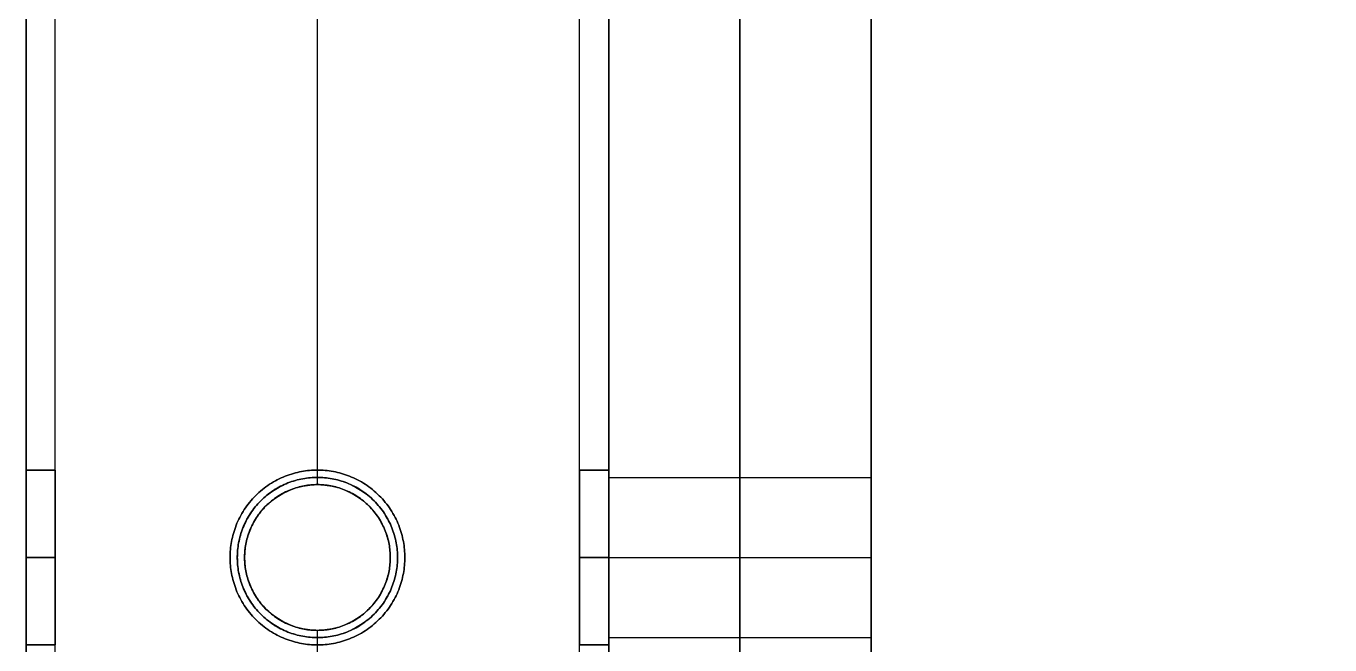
# Model space of a CAD drawing. Header units: millimetres. Extents: x -6529 to 809, y -8611 to 207.
# Drawn here: x -5956.1 to -5866.6, y -3873.4 to -3830.9 of the extents above; entities that cross this region are included whole.
import ezdxf

# ---------------------------------------------------------------- set-up
doc = ezdxf.new("R2010")
doc.units = ezdxf.units.MM
doc.header["$MEASUREMENT"] = 0
for name, color, linetype, true_color in [('gaten$11mm', 7, 'Continuous', 0xff6a35), ('platen', 7, 'Continuous', 0x007f00), ('staal', 5, 'Continuous', 0x0000ff)]:
    doc.layers.add(name, color=color, linetype=linetype, true_color=true_color)

# ---------------------------------------------------------------- blocks, each defined once
blk = doc.blocks.new('plaat base')
at = {"layer": 'platen'}
for p, q in [((1220.5, 43.5), (1220.5, 43.5, 18)), ((1215, 38), (1215, 38, 18)), ((1226, 38), (1226, 38, 18)), ((1220.5, 32.5), (1220.5, 32.5, 18)), ((58, -600), (1258, -600)), ((58, -600, 18), (1258, -600, 18)), ((1296, -1157), (1296, -1157, 18)), ((1290.5, -1162.5), (1290.5, -1162.5, 18)), ((1301.5, -1162.5), (1301.5, -1162.5, 18)), ((1296, -1168), (1296, -1168, 18))]:
    blk.add_line(p, q, dxfattribs=at)
for points in [[(1258, 58), (1108, 58), (958, 58)], [(1258, 58, 18), (1108, 58, 18), (958, 58, 18)], [(1258, 58, 9), (1108, 58, 9), (958, 58, 9)], [(1316, -1200), (1316, -1050), (1316, -900)], [(1316, -1200, 18), (1316, -1050, 18), (1316, -900, 18)], [(1316, -1200, 9), (1316, -1050, 9), (1316, -900, 9)], [(958, -1200), (1137, -1200), (1316, -1200)], [(958, -1200, 18), (1137, -1200, 18), (1316, -1200, 18)], [(958, -1200, 9), (1137, -1200, 9), (1316, -1200, 9)]]:
    blk.add_open_spline(points, degree=2, dxfattribs=at)
for points in [[(1220.5, 43.5), (1226, 43.5), (1226, 38), (1226, 32.5), (1220.5, 32.5), (1215, 32.5), (1215, 38), (1215, 43.5), (1220.5, 43.5)], [(1220.5, 43.5, 18), (1226, 43.5, 18), (1226, 38, 18), (1226, 32.5, 18), (1220.5, 32.5, 18), (1215, 32.5, 18), (1215, 38, 18), (1215, 43.5, 18), (1220.5, 43.5, 18)], [(1290.5, -1162.5), (1290.5, -1157), (1296, -1157), (1301.5, -1157), (1301.5, -1162.5), (1301.5, -1168), (1296, -1168), (1290.5, -1168), (1290.5, -1162.5)], [(1290.5, -1162.5, 18), (1290.5, -1157, 18), (1296, -1157, 18), (1301.5, -1157, 18), (1301.5, -1162.5, 18), (1301.5, -1168, 18), (1296, -1168, 18), (1290.5, -1168, 18), (1290.5, -1162.5, 18)]]:
    blk.add_rational_spline(points, [1, 0.707106781187, 1, 0.707106781187, 1, 0.707106781187, 1, 0.707106781187, 1], degree=2, knots=[-31.415927, -31.415927, -31.415927, -23.561945, -23.561945, -15.707963, -15.707963, -7.853982, -7.853982, 0, 0, 0], dxfattribs=at)
blk = doc.blocks.new('top plaat')
at = {"layer": 'platen'}
for p, q in [((1296, -1175), (1296, -1175, 18)), ((1290.5, -1180.5), (1290.5, -1180.5, 18)), ((1301.5, -1180.5), (1301.5, -1180.5, 18)), ((1296, -1186), (1296, -1186, 18))]:
    blk.add_line(p, q, dxfattribs=at)
for points in [[(1316, -1236), (1316, -927), (1316, -618), (1316, -309), (1316, 0)], [(1316, -1236, 18), (1316, -927, 18), (1316, -618, 18), (1316, -309, 18), (1316, 0, 18)], [(1316, -1236, 9), (1316, -927, 9), (1316, -618, 9), (1316, -309, 9), (1316, 0, 9)]]:
    blk.add_open_spline(points, degree=2, knots=[7292.2246, 7292.2246, 7292.2246, 7911.517745, 7911.517745, 8530.810891, 8530.810891, 8530.810891], dxfattribs=at)
for points, knots in [([(1290.5, -1180.5), (1290.5, -1175), (1296, -1175), (1301.5, -1175), (1301.5, -1180.5), (1301.5, -1186), (1296, -1186), (1290.5, -1186), (1290.5, -1180.5)], [-31.415927, -31.415927, -31.415927, -23.561945, -23.561945, -15.707963, -15.707963, -7.853982, -7.853982, 0, 0, 0]), ([(1290.5, -1180.5, 18), (1290.5, -1175, 18), (1296, -1175, 18), (1301.5, -1175, 18), (1301.5, -1180.5, 18), (1301.5, -1186, 18), (1296, -1186, 18), (1290.5, -1186, 18), (1290.5, -1180.5, 18)], [-31.415927, -31.415927, -31.415927, -23.561945, -23.561945, -15.707963, -15.707963, -7.853982, -7.853982, 0, 0, 0]), ([(1290.5, -1180.5, 9), (1290.5, -1186, 9), (1296, -1186, 9), (1301.5, -1186, 9), (1301.5, -1180.5, 9), (1301.5, -1175, 9), (1296, -1175, 9), (1290.5, -1175, 9), (1290.5, -1180.5, 9)], [0, 0, 0, 7.853982, 7.853982, 15.707963, 15.707963, 23.561945, 23.561945, 31.415927, 31.415927, 31.415927])]:
    blk.add_rational_spline(points, [1, 0.707106781187, 1, 0.707106781187, 1, 0.707106781187, 1, 0.707106781187, 1], degree=2, knots=knots, dxfattribs=at)

msp = doc.modelspace()

# ---------------------------------------------------------------- linework, layer by layer
at = {"layer": 'gaten$11mm'}
msp.add_circle((-5936.11, -3867.394), 5.5, dxfattribs=at)
at = {"layer": 'staal'}
for p, q in [((-5956.11, -3861.394, 1296), (-5954.11, -3861.394, 1296)), ((-5954.11, -3861.394, 20), (-5956.11, -3861.394, 20)), ((-5936.11, -3861.394, 1314), (-5936.11, -3861.394, 1316)), ((-5936.11, -3861.394, 1276), (-5936.11, -3861.394, 1278)), ((-5918.11, -3861.394, 1296), (-5916.11, -3861.394, 1296)), ((-5916.11, -3861.394, 20), (-5918.11, -3861.394, 20)), ((-5936.11, -3862.394, 38), (-5936.11, -3862.394, 40)), ((-5936.11, -3862.394), (-5936.11, -3862.394, 2)), ((-5956.11, -3867.394, 1290), (-5954.11, -3867.394, 1290)), ((-5956.11, -3867.394, 1302), (-5954.11, -3867.394, 1302)), ((-5954.11, -3867.394, 14), (-5956.11, -3867.394, 14)), ((-5954.11, -3867.394, 26), (-5956.11, -3867.394, 26)), ((-5942.11, -3867.394, 1314), (-5942.11, -3867.394, 1316)), ((-5942.11, -3867.394, 1276), (-5942.11, -3867.394, 1278)), ((-5941.11, -3867.394, 38), (-5941.11, -3867.394, 40)), ((-5941.11, -3867.394), (-5941.11, -3867.394, 2)), ((-5931.11, -3867.394), (-5931.11, -3867.394, 2)), ((-5931.11, -3867.394, 38), (-5931.11, -3867.394, 40)), ((-5930.11, -3867.394, 1314), (-5930.11, -3867.394, 1316)), ((-5930.11, -3867.394, 1276), (-5930.11, -3867.394, 1278)), ((-5918.11, -3867.394, 1290), (-5916.11, -3867.394, 1290)), ((-5918.11, -3867.394, 1302), (-5916.11, -3867.394, 1302)), ((-5916.11, -3867.394, 14), (-5918.11, -3867.394, 14)), ((-5916.11, -3867.394, 26), (-5918.11, -3867.394, 26)), ((-5936.11, -3872.394, 38), (-5936.11, -3872.394, 40)), ((-5936.11, -3872.394), (-5936.11, -3872.394, 2)), ((-5956.11, -3873.394, 1296), (-5954.11, -3873.394, 1296)), ((-5954.11, -3873.394, 20), (-5956.11, -3873.394, 20)), ((-5936.11, -3873.394, 1314), (-5936.11, -3873.394, 1316)), ((-5936.11, -3873.394, 1276), (-5936.11, -3873.394, 1278)), ((-5918.11, -3873.394, 1296), (-5916.11, -3873.394, 1296)), ((-5916.11, -3873.394, 20), (-5918.11, -3873.394, 20))]:
    msp.add_line(p, q, dxfattribs=at)
for points in [[(-4640.11, -5087.894), (-5956.11, -5087.894), (-5956.11, -3771.894), (-4640.11, -3771.894)], [(-4680.11, -5047.894), (-5916.11, -5047.894), (-5916.11, -3811.894), (-4680.11, -3811.894)]]:
    msp.add_lwpolyline(points, close=True, dxfattribs=at)
for centre in [(-5936.11, -3867.394), (-5936.11, -3867.394, 39), (-5936.11, -3867.394, 1)]:
    msp.add_circle(centre, 5, dxfattribs=at)
for points in [[(-5956.11, -5087.894, 1276), (-5956.11, -4429.894, 1276), (-5956.11, -3771.894, 1276)], [(-5956.11, -5087.894, 1316), (-5956.11, -4429.894, 1316), (-5956.11, -3771.894, 1316)], [(-5956.11, -3861.394, 1296), (-5956.11, -3816.644, 1296), (-5956.11, -3771.894, 1296)], [(-5956.11, -5087.894), (-5956.11, -4429.894), (-5956.11, -3771.894)], [(-5956.11, -5087.894, 40), (-5956.11, -4429.894, 40), (-5956.11, -3771.894, 40)], [(-5956.11, -3861.394, 20), (-5956.11, -3816.644, 20), (-5956.11, -3771.894, 20)], [(-5954.11, -5085.894, 1314), (-5954.11, -4429.894, 1314), (-5954.11, -3773.894, 1314)], [(-5954.11, -5085.894, 1278), (-5954.11, -4429.894, 1278), (-5954.11, -3773.894, 1278)], [(-5954.11, -3861.394, 1296), (-5954.11, -3817.644, 1296), (-5954.11, -3773.894, 1296)], [(-5954.11, -5085.894, 38), (-5954.11, -4429.894, 38), (-5954.11, -3773.894, 38)], [(-5954.11, -5085.894, 2), (-5954.11, -4429.894, 2), (-5954.11, -3773.894, 2)], [(-5954.11, -3861.394, 20), (-5954.11, -3817.644, 20), (-5954.11, -3773.894, 20)], [(-5936.11, -3861.394, 1316), (-5936.11, -3826.644, 1316), (-5936.11, -3791.894, 1316)], [(-5936.11, -3861.394, 1314), (-5936.11, -3826.644, 1314), (-5936.11, -3791.894, 1314)], [(-5936.11, -3861.394, 1278), (-5936.11, -3826.644, 1278), (-5936.11, -3791.894, 1278)], [(-5936.11, -3861.394, 1276), (-5936.11, -3826.644, 1276), (-5936.11, -3791.894, 1276)], [(-5936.11, -3862.394, 40), (-5936.11, -3827.144, 40), (-5936.11, -3791.894, 40)], [(-5936.11, -3862.394, 38), (-5936.11, -3827.144, 38), (-5936.11, -3791.894, 38)], [(-5936.11, -3862.394, 2), (-5936.11, -3827.144, 2), (-5936.11, -3791.894, 2)], [(-5936.11, -3862.394), (-5936.11, -3827.144), (-5936.11, -3791.894)], [(-5918.11, -5049.894, 1314), (-5918.11, -4429.894, 1314), (-5918.11, -3809.894, 1314)], [(-5918.11, -5049.894, 1278), (-5918.11, -4429.894, 1278), (-5918.11, -3809.894, 1278)], [(-5918.11, -3861.394, 1296), (-5918.11, -3835.644, 1296), (-5918.11, -3809.894, 1296)], [(-5918.11, -5049.894, 38), (-5918.11, -4429.894, 38), (-5918.11, -3809.894, 38)], [(-5918.11, -5049.894, 2), (-5918.11, -4429.894, 2), (-5918.11, -3809.894, 2)], [(-5918.11, -3861.394, 20), (-5918.11, -3835.644, 20), (-5918.11, -3809.894, 20)], [(-5916.11, -5047.894, 1276), (-5916.11, -4429.894, 1276), (-5916.11, -3811.894, 1276)], [(-5916.11, -5047.894, 1316), (-5916.11, -4429.894, 1316), (-5916.11, -3811.894, 1316)], [(-5916.11, -3861.394, 1296), (-5916.11, -3836.644, 1296), (-5916.11, -3811.894, 1296)], [(-5916.11, -5047.894), (-5916.11, -4429.894), (-5916.11, -3811.894)], [(-5916.11, -5047.894, 40), (-5916.11, -4429.894, 40), (-5916.11, -3811.894, 40)], [(-5916.11, -3861.394, 20), (-5916.11, -3836.644, 20), (-5916.11, -3811.894, 20)], [(-5936.11, -3937.394, 40), (-5936.11, -3904.894, 40), (-5936.11, -3872.394, 40)], [(-5936.11, -3937.394, 38), (-5936.11, -3904.894, 38), (-5936.11, -3872.394, 38)], [(-5936.11, -3937.394, 2), (-5936.11, -3904.894, 2), (-5936.11, -3872.394, 2)], [(-5936.11, -3937.394), (-5936.11, -3904.894), (-5936.11, -3872.394)], [(-5956.11, -3936.394, 1296), (-5956.11, -3904.894, 1296), (-5956.11, -3873.394, 1296)], [(-5956.11, -3936.394, 20), (-5956.11, -3904.894, 20), (-5956.11, -3873.394, 20)], [(-5954.11, -3936.394, 1296), (-5954.11, -3904.894, 1296), (-5954.11, -3873.394, 1296)], [(-5954.11, -3936.394, 20), (-5954.11, -3904.894, 20), (-5954.11, -3873.394, 20)], [(-5936.11, -3936.394, 1316), (-5936.11, -3904.894, 1316), (-5936.11, -3873.394, 1316)], [(-5936.11, -3936.394, 1314), (-5936.11, -3904.894, 1314), (-5936.11, -3873.394, 1314)], [(-5936.11, -3936.394, 1278), (-5936.11, -3904.894, 1278), (-5936.11, -3873.394, 1278)], [(-5936.11, -3936.394, 1276), (-5936.11, -3904.894, 1276), (-5936.11, -3873.394, 1276)], [(-5918.11, -3936.394, 1296), (-5918.11, -3904.894, 1296), (-5918.11, -3873.394, 1296)], [(-5918.11, -3936.394, 20), (-5918.11, -3904.894, 20), (-5918.11, -3873.394, 20)], [(-5916.11, -3936.394, 1296), (-5916.11, -3904.894, 1296), (-5916.11, -3873.394, 1296)], [(-5916.11, -3936.394, 20), (-5916.11, -3904.894, 20), (-5916.11, -3873.394, 20)]]:
    msp.add_open_spline(points, degree=2, dxfattribs=at)
for points, knots in [([(-5956.11, -3867.394, 1290), (-5956.11, -3873.394, 1290), (-5956.11, -3873.394, 1296), (-5956.11, -3873.394, 1302), (-5956.11, -3867.394, 1302), (-5956.11, -3861.394, 1302), (-5956.11, -3861.394, 1296), (-5956.11, -3861.394, 1290), (-5956.11, -3867.394, 1290)], [0, 0, 0, 7.853982, 7.853982, 15.707963, 15.707963, 23.561945, 23.561945, 31.415927, 31.415927, 31.415927]), ([(-5956.11, -3867.394, 14), (-5956.11, -3873.394, 14), (-5956.11, -3873.394, 20), (-5956.11, -3873.394, 26), (-5956.11, -3867.394, 26), (-5956.11, -3861.394, 26), (-5956.11, -3861.394, 20), (-5956.11, -3861.394, 14), (-5956.11, -3867.394, 14)], [0, 0, 0, 7.853982, 7.853982, 15.707963, 15.707963, 23.561945, 23.561945, 31.415927, 31.415927, 31.415927]), ([(-5954.11, -3867.394, 1290), (-5954.11, -3861.394, 1290), (-5954.11, -3861.394, 1296), (-5954.11, -3861.394, 1302), (-5954.11, -3867.394, 1302), (-5954.11, -3873.394, 1302), (-5954.11, -3873.394, 1296), (-5954.11, -3873.394, 1290), (-5954.11, -3867.394, 1290)], [-31.415927, -31.415927, -31.415927, -23.561945, -23.561945, -15.707963, -15.707963, -7.853982, -7.853982, 0, 0, 0]), ([(-5954.11, -3867.394, 14), (-5954.11, -3861.394, 14), (-5954.11, -3861.394, 20), (-5954.11, -3861.394, 26), (-5954.11, -3867.394, 26), (-5954.11, -3873.394, 26), (-5954.11, -3873.394, 20), (-5954.11, -3873.394, 14), (-5954.11, -3867.394, 14)], [-31.415927, -31.415927, -31.415927, -23.561945, -23.561945, -15.707963, -15.707963, -7.853982, -7.853982, 0, 0, 0]), ([(-5930.11, -3867.394, 1316), (-5930.11, -3861.394, 1316), (-5936.11, -3861.394, 1316), (-5942.11, -3861.394, 1316), (-5942.11, -3867.394, 1316), (-5942.11, -3873.394, 1316), (-5936.11, -3873.394, 1316), (-5930.11, -3873.394, 1316), (-5930.11, -3867.394, 1316)], [-31.415927, -31.415927, -31.415927, -23.561945, -23.561945, -15.707963, -15.707963, -7.853982, -7.853982, 0, 0, 0]), ([(-5930.11, -3867.394, 1314), (-5930.11, -3873.394, 1314), (-5936.11, -3873.394, 1314), (-5942.11, -3873.394, 1314), (-5942.11, -3867.394, 1314), (-5942.11, -3861.394, 1314), (-5936.11, -3861.394, 1314), (-5930.11, -3861.394, 1314), (-5930.11, -3867.394, 1314)], [0, 0, 0, 7.853982, 7.853982, 15.707963, 15.707963, 23.561945, 23.561945, 31.415927, 31.415927, 31.415927]), ([(-5930.11, -3867.394, 1278), (-5930.11, -3861.394, 1278), (-5936.11, -3861.394, 1278), (-5942.11, -3861.394, 1278), (-5942.11, -3867.394, 1278), (-5942.11, -3873.394, 1278), (-5936.11, -3873.394, 1278), (-5930.11, -3873.394, 1278), (-5930.11, -3867.394, 1278)], [-31.415927, -31.415927, -31.415927, -23.561945, -23.561945, -15.707963, -15.707963, -7.853982, -7.853982, 0, 0, 0]), ([(-5930.11, -3867.394, 1276), (-5930.11, -3873.394, 1276), (-5936.11, -3873.394, 1276), (-5942.11, -3873.394, 1276), (-5942.11, -3867.394, 1276), (-5942.11, -3861.394, 1276), (-5936.11, -3861.394, 1276), (-5930.11, -3861.394, 1276), (-5930.11, -3867.394, 1276)], [0, 0, 0, 7.853982, 7.853982, 15.707963, 15.707963, 23.561945, 23.561945, 31.415927, 31.415927, 31.415927]), ([(-5918.11, -3867.394, 1290), (-5918.11, -3873.394, 1290), (-5918.11, -3873.394, 1296), (-5918.11, -3873.394, 1302), (-5918.11, -3867.394, 1302), (-5918.11, -3861.394, 1302), (-5918.11, -3861.394, 1296), (-5918.11, -3861.394, 1290), (-5918.11, -3867.394, 1290)], [0, 0, 0, 7.853982, 7.853982, 15.707963, 15.707963, 23.561945, 23.561945, 31.415927, 31.415927, 31.415927]), ([(-5918.11, -3867.394, 14), (-5918.11, -3873.394, 14), (-5918.11, -3873.394, 20), (-5918.11, -3873.394, 26), (-5918.11, -3867.394, 26), (-5918.11, -3861.394, 26), (-5918.11, -3861.394, 20), (-5918.11, -3861.394, 14), (-5918.11, -3867.394, 14)], [0, 0, 0, 7.853982, 7.853982, 15.707963, 15.707963, 23.561945, 23.561945, 31.415927, 31.415927, 31.415927]), ([(-5916.11, -3867.394, 1290), (-5916.11, -3861.394, 1290), (-5916.11, -3861.394, 1296), (-5916.11, -3861.394, 1302), (-5916.11, -3867.394, 1302), (-5916.11, -3873.394, 1302), (-5916.11, -3873.394, 1296), (-5916.11, -3873.394, 1290), (-5916.11, -3867.394, 1290)], [-31.415927, -31.415927, -31.415927, -23.561945, -23.561945, -15.707963, -15.707963, -7.853982, -7.853982, 0, 0, 0]), ([(-5916.11, -3867.394, 14), (-5916.11, -3861.394, 14), (-5916.11, -3861.394, 20), (-5916.11, -3861.394, 26), (-5916.11, -3867.394, 26), (-5916.11, -3873.394, 26), (-5916.11, -3873.394, 20), (-5916.11, -3873.394, 14), (-5916.11, -3867.394, 14)], [-31.415927, -31.415927, -31.415927, -23.561945, -23.561945, -15.707963, -15.707963, -7.853982, -7.853982, 0, 0, 0]), ([(-5931.11, -3867.394, 40), (-5931.11, -3862.394, 40), (-5936.11, -3862.394, 40), (-5941.11, -3862.394, 40), (-5941.11, -3867.394, 40), (-5941.11, -3872.394, 40), (-5936.11, -3872.394, 40), (-5931.11, -3872.394, 40), (-5931.11, -3867.394, 40)], [-31.415927, -31.415927, -31.415927, -23.561945, -23.561945, -15.707963, -15.707963, -7.853982, -7.853982, 0, 0, 0]), ([(-5931.11, -3867.394, 38), (-5931.11, -3872.394, 38), (-5936.11, -3872.394, 38), (-5941.11, -3872.394, 38), (-5941.11, -3867.394, 38), (-5941.11, -3862.394, 38), (-5936.11, -3862.394, 38), (-5931.11, -3862.394, 38), (-5931.11, -3867.394, 38)], [0, 0, 0, 7.853982, 7.853982, 15.707963, 15.707963, 23.561945, 23.561945, 31.415927, 31.415927, 31.415927]), ([(-5931.11, -3867.394, 2), (-5931.11, -3862.394, 2), (-5936.11, -3862.394, 2), (-5941.11, -3862.394, 2), (-5941.11, -3867.394, 2), (-5941.11, -3872.394, 2), (-5936.11, -3872.394, 2), (-5931.11, -3872.394, 2), (-5931.11, -3867.394, 2)], [-31.415927, -31.415927, -31.415927, -23.561945, -23.561945, -15.707963, -15.707963, -7.853982, -7.853982, 0, 0, 0])]:
    msp.add_rational_spline(points, [1, 0.707106781187, 1, 0.707106781187, 1, 0.707106781187, 1, 0.707106781187, 1], degree=2, knots=knots, dxfattribs=at)

# ---------------------------------------------------------------- block references
at = {"layer": 'platen', "rotation": 180}
for name, p in [('plaat base', (-4640.11, -5029.894, 40)), ('top plaat', (-4640.11, -5047.894, 1316))]:
    msp.add_blockref(name, p, dxfattribs=at)
at = {"layer": 'platen', "extrusion": (1, -4.32467e-15, 0)}
msp.add_blockref('plaat base', (-5087.894, 1258, -5916.11), dxfattribs=at)

doc.saveas('drawing.dxf')
